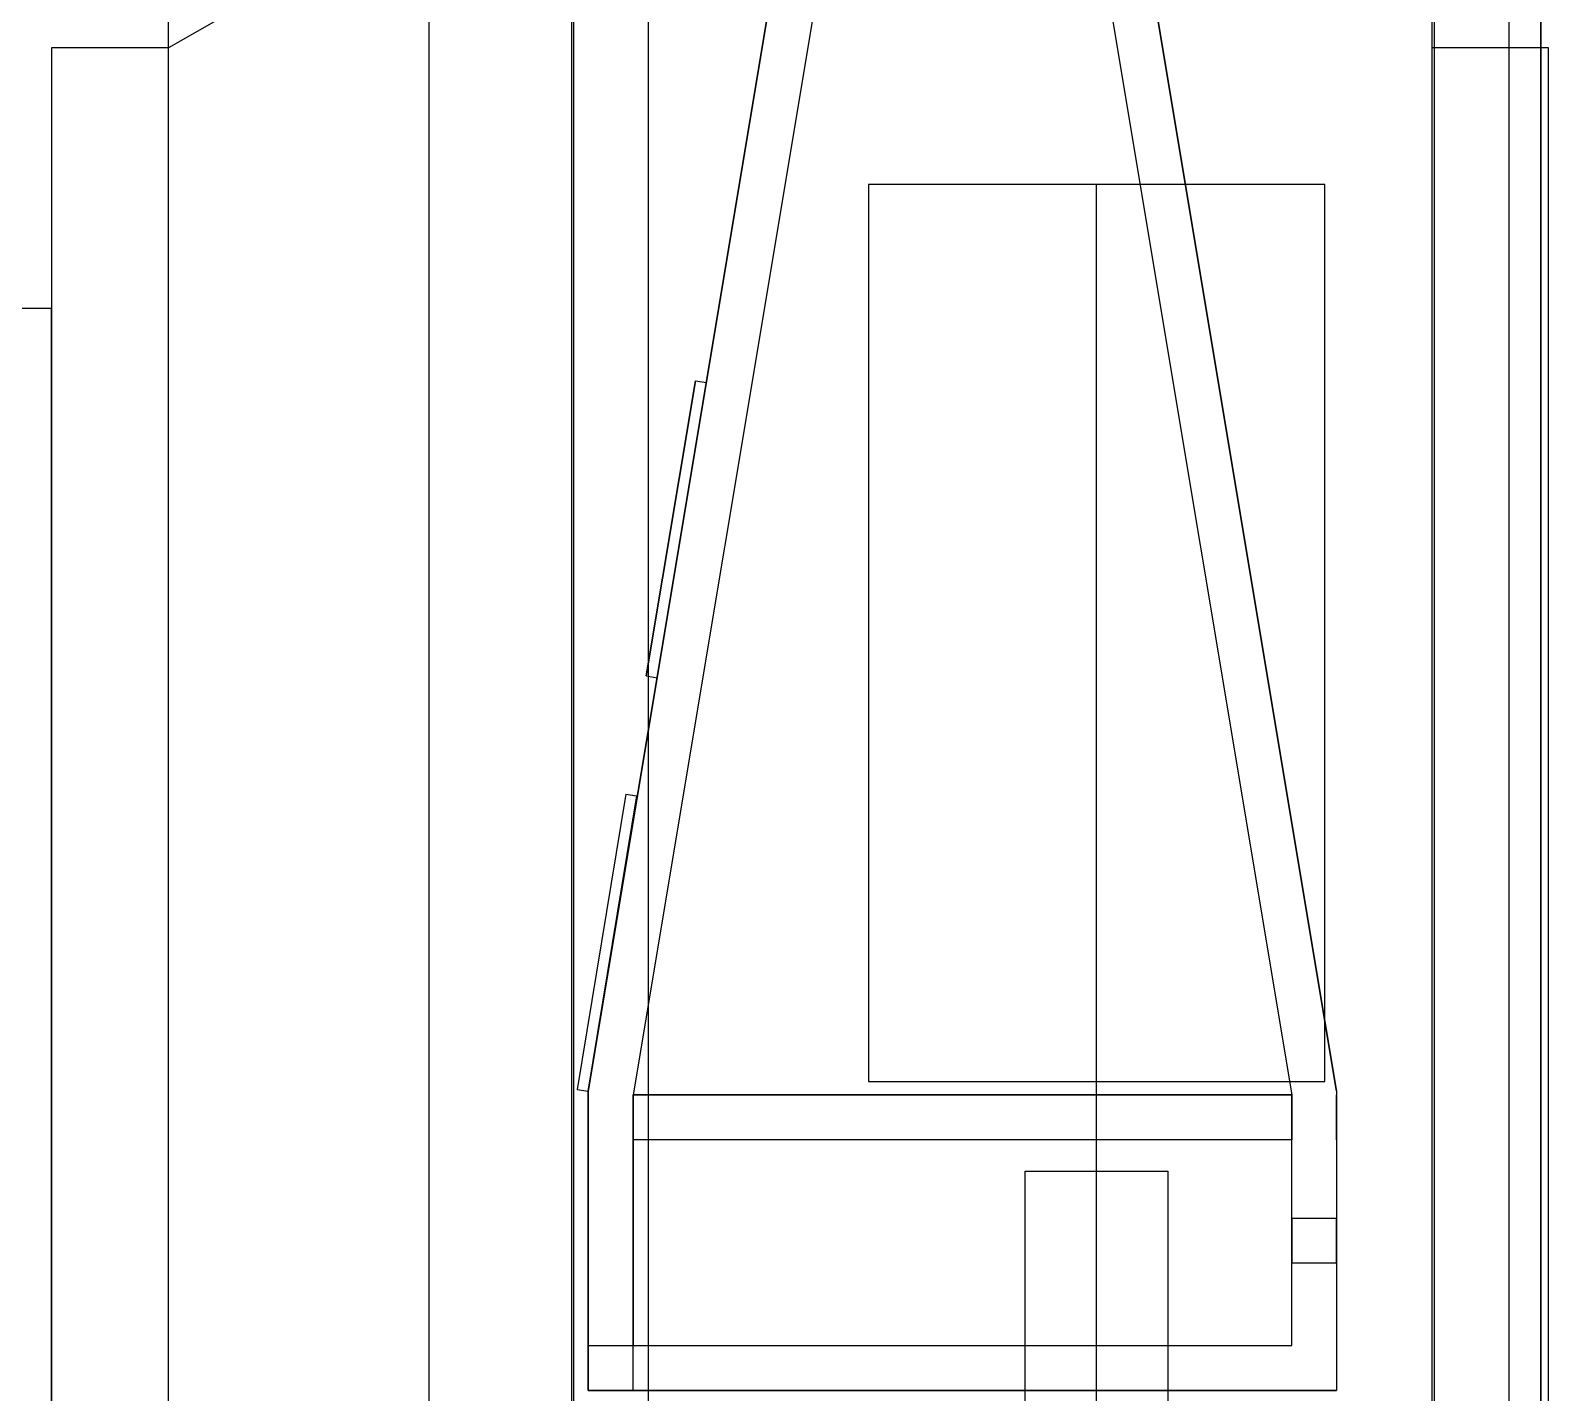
# Model space of a CAD drawing. Extents: x 11992 to 29481, y -6727 to 6811.
# Drawn here: x 25176 to 25581.7, y 2455.3 to 2819.5 of the extents above; entities that cross this region are included whole.
import ezdxf

# ---------------------------------------------------------------- set-up
doc = ezdxf.new("R2010")
doc.units = 0
doc.header["$MEASUREMENT"] = 0
doc.layers.get('0').update_dxf_attribs({"color": 8, "linetype": 'CONTINUOUS'})
doc.layers.add('FF-FINISH【完成面】', color=8, linetype='CONTINUOUS')

msp = doc.modelspace()

# ---------------------------------------------------------------- linework, layer by layer
for p, q in [((25321.21, 1865.57, -35.41), (25321.21, 2965.56, -35.41)), ((25321.21, 1865.57, -55.41), (25321.21, 2965.56, -55.41)), ((25571.2, 1865.57, -35.41), (25571.2, 2965.56, -35.41)), ((25571.2, 1865.57, -55.41), (25571.2, 2965.56, -55.41)), ((25341.21, 1885.57, -35.41), (25341.21, 2945.56, -35.41)), ((25341.21, 1885.57, -55.41), (25341.21, 2945.56, -55.41)), ((25551.21, 1885.57, -35.41), (25551.2, 2945.56, -35.41)), ((25551.21, 1885.57, -55.41), (25551.2, 2945.56, -55.41)), ((25212.92, 2078.61, -35.41), (25212.92, 2854.6, -35.41)), ((25212.92, 2078.61, 264.59), (25212.92, 2854.6, 264.59)), ((25282.58, 2854.6, 264.59), (25212.92, 2814.83, 264.59)), ((25282.58, 2078.61, -35.41), (25282.58, 2854.6, -35.41)), ((25282.58, 2078.61, 264.59), (25282.58, 2854.6, 264.59)), ((25320.7, 2078.61, -35.41), (25320.7, 2854.6, -35.41)), ((25320.7, 2078.61, 264.59), (25320.7, 2854.6, 264.59)), ((25550.49, 2854.6, -35.41), (25550.49, 2078.61, -35.41)), ((25550.49, 2854.6, 264.59), (25550.49, 2078.61, 264.59)), ((25375.02, 2835.44, -289.24), (25325.09, 2535.86, -289.24)), ((25325.09, 2535.86, -301.24), (25375.02, 2835.44, -301.24)), ((25375.02, 2835.44, -551.24), (25325.09, 2535.86, -551.24)), ((25325.09, 2535.86, -563.24), (25375.02, 2835.44, -563.24)), ((25375.02, 2835.44, -913.25), (25325.09, 2535.86, -913.24)), ((25325.09, 2535.86, -925.24), (25375.02, 2835.44, -925.25)), ((25375.02, 2835.44, -1175.25), (25325.09, 2535.86, -1175.25)), ((25325.09, 2535.86, -1187.25), (25375.02, 2835.44, -1187.25)), ((25375.02, 2835.44, -1537.25), (25325.09, 2535.86, -1537.25)), ((25325.09, 2535.86, -1549.25), (25375.02, 2835.44, -1549.25)), ((25375.02, 2835.44, -1799.25), (25325.09, 2535.86, -1799.25)), ((25325.09, 2535.86, -1811.25), (25375.02, 2835.44, -1811.25)), ((25375.02, 2835.44, -2161.25), (25325.09, 2535.85, -2161.25)), ((25325.09, 2535.85, -2173.25), (25375.02, 2835.44, -2173.25)), ((25375.02, 2835.44, -2423.25), (25325.09, 2535.85, -2423.25)), ((25325.09, 2535.85, -2435.25), (25375.02, 2835.44, -2435.25)), ((25387.02, 2834.45, -289.24), (25337.09, 2534.86, -289.24)), ((25387.02, 2834.45, -301.24), (25337.09, 2534.86, -301.24)), ((25387.02, 2834.45, -551.24), (25337.09, 2534.86, -551.24)), ((25387.02, 2834.45, -563.24), (25337.09, 2534.86, -563.24)), ((25387.02, 2834.45, -913.25), (25337.09, 2534.86, -913.24)), ((25387.02, 2834.45, -925.25), (25337.09, 2534.86, -925.24)), ((25387.02, 2834.45, -1175.25), (25337.09, 2534.86, -1175.25)), ((25387.02, 2834.45, -1187.25), (25337.09, 2534.86, -1187.25)), ((25387.02, 2834.45, -1537.25), (25337.09, 2534.86, -1537.25)), ((25387.02, 2834.45, -1549.25), (25337.09, 2534.86, -1549.25)), ((25387.02, 2834.45, -1799.25), (25337.09, 2534.86, -1799.25)), ((25387.02, 2834.45, -1811.25), (25337.09, 2534.86, -1811.25)), ((25387.02, 2834.45, -2161.25), (25337.09, 2534.86, -2161.25)), ((25387.02, 2834.45, -2173.25), (25337.09, 2534.86, -2173.25)), ((25387.02, 2834.45, -2423.25), (25337.09, 2534.86, -2423.25)), ((25387.02, 2834.45, -2435.25), (25337.09, 2534.86, -2435.25)), ((25463.15, 2834.45, -1175.25), (25513.09, 2534.86, -1175.25)), ((25463.15, 2834.45, -1187.25), (25513.09, 2534.86, -1187.25)), ((25463.15, 2834.45, -1537.25), (25513.09, 2534.86, -1537.25)), ((25463.15, 2834.45, -1549.25), (25513.09, 2534.86, -1549.25)), ((25463.15, 2834.45, -1799.25), (25513.09, 2534.86, -1799.25)), ((25463.15, 2834.45, -1811.25), (25513.09, 2534.86, -1811.25)), ((25463.15, 2834.45, -2161.25), (25513.09, 2534.86, -2161.25)), ((25463.15, 2834.45, -2173.25), (25513.09, 2534.86, -2173.25)), ((25463.15, 2834.45, -2423.25), (25513.09, 2534.86, -2423.25)), ((25463.15, 2834.45, -2435.25), (25513.09, 2534.86, -2435.25)), ((25463.16, 2834.45, -289.24), (25513.09, 2534.86, -289.24)), ((25463.16, 2834.45, -301.24), (25513.09, 2534.86, -301.24)), ((25463.16, 2834.45, -551.24), (25513.09, 2534.86, -551.24)), ((25463.16, 2834.45, -563.24), (25513.09, 2534.86, -563.24)), ((25463.16, 2834.45, -913.25), (25513.09, 2534.86, -913.25)), ((25463.16, 2834.45, -925.25), (25513.09, 2534.86, -925.25)), ((25475.15, 2835.44, -1175.25), (25525.09, 2535.86, -1175.25)), ((25525.09, 2535.86, -1187.25), (25475.15, 2835.44, -1187.25)), ((25475.15, 2835.44, -1537.25), (25525.09, 2535.86, -1537.25)), ((25525.09, 2535.86, -1549.25), (25475.15, 2835.44, -1549.25)), ((25475.15, 2835.44, -1799.25), (25525.09, 2535.86, -1799.25)), ((25525.09, 2535.86, -1811.25), (25475.15, 2835.44, -1811.25)), ((25475.15, 2835.44, -2161.25), (25525.09, 2535.86, -2161.25)), ((25525.09, 2535.86, -2173.25), (25475.15, 2835.44, -2173.25)), ((25475.15, 2835.44, -2423.25), (25525.09, 2535.85, -2423.25)), ((25525.09, 2535.85, -2435.25), (25475.15, 2835.44, -2435.25)), ((25475.16, 2835.44, -289.24), (25525.09, 2535.86, -289.24)), ((25525.09, 2535.86, -301.24), (25475.16, 2835.44, -301.24)), ((25475.16, 2835.44, -551.24), (25525.09, 2535.86, -551.24)), ((25525.09, 2535.86, -563.24), (25475.16, 2835.44, -563.24)), ((25475.16, 2835.44, -913.25), (25525.09, 2535.86, -913.25)), ((25525.09, 2535.86, -925.25), (25475.16, 2835.44, -925.25)), ((25212.92, 2814.83, -35.41), (25181.67, 2814.83, -35.41)), ((25181.67, 2814.83, -35.41), (25181.67, 2118.38, -35.41)), ((25212.92, 2814.83, 264.59), (25181.67, 2814.83, 264.59)), ((25181.67, 2814.83, 264.59), (25181.67, 2118.38, 264.59)), ((25181.67, 2814.83, -35.41), (25181.67, 2814.83, 264.59)), ((25212.92, 2814.83, -35.41), (25212.92, 2814.83, 264.59)), ((25581.74, 2814.83, -35.41), (25550.49, 2814.83, -35.41)), ((25581.74, 2814.83, 264.59), (25550.49, 2814.83, 264.59)), ((25550.49, 2814.83, -35.41), (25550.49, 2814.83, 264.59)), ((25581.74, 2118.38, -35.41), (25581.74, 2814.83, -35.41)), ((25581.74, 2118.38, 264.59), (25581.74, 2814.83, 264.59)), ((25581.74, 2814.83, -35.41), (25581.74, 2814.83, 264.59)), ((25521.91, 2778.26, -35.41), (25399.94, 2778.26, -35.41)), ((25399.94, 2778.26, -35.41), (25399.94, 2538.48, -35.41)), ((25521.91, 2778.26, 264.59), (25399.94, 2778.26, 264.59)), ((25399.94, 2778.26, 264.59), (25399.94, 2538.48, 264.59)), ((25399.94, 2778.26, -35.41), (25399.94, 2778.26, 264.59)), ((25460.93, 2154.84, -35.41), (25460.93, 2778.26, -35.41)), ((25460.93, 2154.84, 264.59), (25460.93, 2778.26, 264.59)), ((25460.93, 2778.26, -35.41), (25460.93, 2778.26, 264.59)), ((25521.91, 2538.48, -35.41), (25521.91, 2778.26, -35.41)), ((25521.91, 2538.48, 264.59), (25521.91, 2778.26, 264.59)), ((25521.91, 2778.26, -35.41), (25521.91, 2778.26, 264.59)), ((25521.91, 2778.26, -35.41), (25521.91, 2778.26, 264.59)), ((25035.88, 2745.18, -35.41), (25181.67, 2745.18, -35.41)), ((25035.88, 2745.18, 264.59), (25181.67, 2745.18, 264.59)), ((25181.67, 2188.02, -35.41), (25181.67, 2745.18, -35.41)), ((25181.67, 2188.02, 264.59), (25181.67, 2745.18, 264.59)), ((25181.67, 2745.18, -35.41), (25181.67, 2745.18, 264.59)), ((25340.55, 2646.89, -551.24), (25353.7, 2725.81, -551.24)), ((25353.7, 2725.81, -925.25), (25340.55, 2646.89, -925.25)), ((25340.55, 2646.89, -1175.25), (25353.7, 2725.81, -1175.25)), ((25353.7, 2725.8, -1549.25), (25340.55, 2646.89, -1549.25)), ((25340.55, 2646.89, -1799.25), (25353.7, 2725.8, -1799.25)), ((25353.7, 2725.8, -2173.25), (25340.55, 2646.89, -2173.25)), ((25343.51, 2646.4, -551.24), (25356.66, 2725.31, -551.24)), ((25343.51, 2646.4, -925.25), (25356.66, 2725.31, -925.25)), ((25343.51, 2646.4, -1175.25), (25356.66, 2725.31, -1175.25)), ((25343.51, 2646.4, -1549.25), (25356.66, 2725.31, -1549.25)), ((25343.51, 2646.4, -1799.25), (25356.66, 2725.31, -1799.25)), ((25343.51, 2646.4, -2173.25), (25356.66, 2725.31, -2173.25)), ((25353.7, 2725.81, -925.25), (25353.7, 2725.81, -551.24)), ((25353.7, 2725.81, -551.24), (25356.66, 2725.31, -551.24)), ((25353.7, 2725.81, -925.25), (25356.66, 2725.31, -925.25)), ((25353.7, 2725.8, -1549.25), (25353.7, 2725.81, -1175.25)), ((25353.7, 2725.81, -1175.25), (25356.66, 2725.31, -1175.25)), ((25353.7, 2725.8, -1549.25), (25356.66, 2725.31, -1549.25)), ((25353.7, 2725.8, -2173.25), (25353.7, 2725.8, -1799.25)), ((25353.7, 2725.8, -1799.25), (25356.66, 2725.31, -1799.25)), ((25353.7, 2725.8, -2173.25), (25356.66, 2725.31, -2173.25)), ((25356.66, 2725.31, -551.24), (25356.66, 2725.31, -925.25)), ((25356.66, 2725.31, -1175.25), (25356.66, 2725.31, -1549.25)), ((25356.66, 2725.31, -1799.25), (25356.66, 2725.31, -2173.25)), ((25340.55, 2646.89, -925.25), (25340.55, 2646.89, -551.24)), ((25340.55, 2646.89, -551.24), (25343.51, 2646.4, -551.24)), ((25340.55, 2646.89, -925.25), (25343.51, 2646.4, -925.25)), ((25340.55, 2646.89, -1549.25), (25340.55, 2646.89, -1175.25)), ((25340.55, 2646.89, -1175.25), (25343.51, 2646.4, -1175.25)), ((25340.55, 2646.89, -1549.25), (25343.51, 2646.4, -1549.25)), ((25340.55, 2646.89, -2173.25), (25340.55, 2646.89, -1799.25)), ((25340.55, 2646.89, -1799.25), (25343.51, 2646.4, -1799.25)), ((25340.55, 2646.89, -2173.25), (25343.51, 2646.4, -2173.25)), ((25343.51, 2646.4, -925.25), (25343.51, 2646.4, -551.24)), ((25343.51, 2646.4, -1549.25), (25343.51, 2646.4, -1175.25)), ((25343.51, 2646.4, -2173.25), (25343.51, 2646.4, -1799.25)), ((25335.12, 2615.28, -2435.25), (25322.12, 2536.34, -2435.25)), ((25335.12, 2615.28, -2161.25), (25322.12, 2536.34, -2161.25)), ((25335.12, 2615.28, -563.24), (25322.13, 2536.34, -563.24)), ((25335.12, 2615.28, -289.24), (25322.13, 2536.34, -289.24)), ((25335.12, 2615.28, -1187.25), (25322.13, 2536.34, -1187.25)), ((25335.12, 2615.28, -913.24), (25322.13, 2536.34, -913.24)), ((25335.12, 2615.28, -1811.25), (25322.13, 2536.34, -1811.25)), ((25335.12, 2615.28, -1537.25), (25322.13, 2536.34, -1537.25)), ((25325.09, 2535.86, -289.24), (25338.08, 2614.8, -289.24)), ((25338.08, 2614.79, -563.24), (25325.09, 2535.86, -563.24)), ((25338.08, 2614.79, -1187.25), (25325.09, 2535.86, -1187.25)), ((25325.09, 2535.86, -913.24), (25338.08, 2614.79, -913.24)), ((25338.08, 2614.79, -1811.25), (25325.09, 2535.86, -1811.25)), ((25325.09, 2535.86, -1537.25), (25338.08, 2614.79, -1537.25)), ((25338.08, 2614.79, -2435.25), (25325.09, 2535.85, -2435.25)), ((25325.09, 2535.85, -2161.25), (25338.08, 2614.79, -2161.25)), ((25335.12, 2615.28, -289.24), (25335.12, 2615.28, -563.24)), ((25335.12, 2615.28, -563.24), (25338.08, 2614.79, -563.24)), ((25335.12, 2615.28, -289.24), (25338.08, 2614.8, -289.24)), ((25335.12, 2615.28, -913.24), (25335.12, 2615.28, -1187.25)), ((25335.12, 2615.28, -1187.25), (25338.08, 2614.79, -1187.25)), ((25335.12, 2615.28, -913.24), (25338.08, 2614.79, -913.24)), ((25335.12, 2615.28, -1537.25), (25335.12, 2615.28, -1811.25)), ((25335.12, 2615.28, -1811.25), (25338.08, 2614.79, -1811.25)), ((25335.12, 2615.28, -1537.25), (25338.08, 2614.79, -1537.25)), ((25335.12, 2615.28, -2161.25), (25335.12, 2615.28, -2435.25)), ((25335.12, 2615.28, -2435.25), (25338.08, 2614.79, -2435.25)), ((25335.12, 2615.28, -2161.25), (25338.08, 2614.79, -2161.25)), ((25338.08, 2614.79, -563.24), (25338.08, 2614.8, -289.24)), ((25338.08, 2614.79, -1187.25), (25338.08, 2614.79, -913.24)), ((25338.08, 2614.79, -1811.25), (25338.08, 2614.79, -1537.25)), ((25338.08, 2614.79, -2435.25), (25338.08, 2614.79, -2161.25)), ((25322.12, 2536.34, -2435.25), (25322.12, 2536.34, -2161.25)), ((25322.12, 2536.34, -2435.25), (25325.09, 2535.85, -2435.25)), ((25322.12, 2536.34, -2161.25), (25325.09, 2535.85, -2161.25)), ((25322.13, 2536.34, -563.24), (25322.13, 2536.34, -289.24)), ((25322.13, 2536.34, -563.24), (25325.09, 2535.86, -563.24)), ((25322.13, 2536.34, -289.24), (25325.09, 2535.86, -289.24)), ((25322.13, 2536.34, -1187.25), (25322.13, 2536.34, -913.24)), ((25322.13, 2536.34, -1187.25), (25325.09, 2535.86, -1187.25)), ((25322.13, 2536.34, -913.24), (25325.09, 2535.86, -913.24)), ((25322.13, 2536.34, -1811.25), (25322.13, 2536.34, -1537.25)), ((25322.13, 2536.34, -1811.25), (25325.09, 2535.86, -1811.25)), ((25322.13, 2536.34, -1537.25), (25325.09, 2535.86, -1537.25)), ((25399.94, 2538.48, -35.41), (25521.91, 2538.48, -35.41)), ((25399.94, 2538.48, 264.59), (25521.91, 2538.48, 264.59)), ((25399.94, 2538.48, -35.41), (25399.94, 2538.48, 264.59)), ((25521.91, 2538.48, -35.41), (25521.91, 2538.48, 264.59)), ((25325.09, 2455.86, -289.24), (25325.09, 2535.86, -289.24)), ((25325.09, 2535.86, -301.24), (25325.09, 2455.86, -301.24)), ((25325.09, 2535.86, -289.24), (25325.09, 2535.86, -301.24)), ((25325.09, 2455.86, -551.24), (25325.09, 2535.86, -551.24)), ((25325.09, 2535.86, -563.24), (25325.09, 2455.86, -563.24)), ((25325.09, 2535.86, -551.24), (25325.09, 2535.86, -563.24)), ((25325.09, 2535.86, -563.24), (25325.09, 2535.86, -289.24)), ((25325.09, 2455.86, -913.24), (25325.09, 2535.86, -913.24)), ((25325.09, 2535.86, -925.24), (25325.09, 2455.86, -925.24)), ((25325.09, 2535.86, -913.24), (25325.09, 2535.86, -925.24)), ((25325.09, 2455.86, -1175.24), (25325.09, 2535.86, -1175.25)), ((25325.09, 2535.86, -1187.25), (25325.09, 2455.86, -1187.25)), ((25325.09, 2535.86, -1175.25), (25325.09, 2535.86, -1187.25)), ((25325.09, 2535.86, -1187.25), (25325.09, 2535.86, -913.24)), ((25325.09, 2455.86, -1537.25), (25325.09, 2535.86, -1537.25)), ((25325.09, 2535.86, -1549.25), (25325.09, 2455.86, -1549.25)), ((25325.09, 2535.86, -1537.25), (25325.09, 2535.86, -1549.25)), ((25325.09, 2455.86, -1799.25), (25325.09, 2535.86, -1799.25)), ((25325.09, 2535.86, -1811.25), (25325.09, 2455.86, -1811.25)), ((25325.09, 2535.86, -1799.25), (25325.09, 2535.86, -1811.25)), ((25325.09, 2535.86, -1811.25), (25325.09, 2535.86, -1537.25)), ((25325.09, 2455.86, -2161.25), (25325.09, 2535.85, -2161.25)), ((25325.09, 2535.85, -2173.25), (25325.09, 2455.86, -2173.25)), ((25325.09, 2535.85, -2161.25), (25325.09, 2535.85, -2173.25)), ((25325.09, 2455.85, -2423.25), (25325.09, 2535.85, -2423.25)), ((25325.09, 2535.85, -2435.25), (25325.09, 2455.85, -2435.25)), ((25325.09, 2535.85, -2423.25), (25325.09, 2535.85, -2435.25)), ((25325.09, 2535.85, -2435.25), (25325.09, 2535.85, -2161.25)), ((25337.09, 2534.86, -289.24), (25337.09, 2467.86, -289.24)), ((25337.09, 2467.86, -301.24), (25337.09, 2534.86, -301.24)), ((25337.09, 2534.86, -289.24), (25337.09, 2534.86, -301.24)), ((25513.09, 2534.86, -551.24), (25337.09, 2534.86, -551.24)), ((25337.09, 2522.86, -551.24), (25337.09, 2534.86, -551.24)), ((25337.09, 2534.86, -563.24), (25513.09, 2534.86, -563.24)), ((25337.09, 2534.86, -563.24), (25337.09, 2522.86, -563.24)), ((25337.09, 2534.86, -551.24), (25337.09, 2534.86, -563.24)), ((25337.09, 2534.86, -551.24), (25337.09, 2467.86, -551.24)), ((25337.09, 2467.86, -563.24), (25337.09, 2534.86, -563.24)), ((25337.09, 2534.86, -551.24), (25337.09, 2534.86, -563.24)), ((25337.09, 2534.86, -913.24), (25337.09, 2467.86, -913.24)), ((25337.09, 2467.86, -925.24), (25337.09, 2534.86, -925.24)), ((25337.09, 2534.86, -913.24), (25337.09, 2534.86, -925.24)), ((25513.09, 2534.86, -1175.25), (25337.09, 2534.86, -1175.25)), ((25337.09, 2522.86, -1175.25), (25337.09, 2534.86, -1175.25)), ((25337.09, 2534.86, -1187.25), (25513.09, 2534.86, -1187.25)), ((25337.09, 2534.86, -1187.25), (25337.09, 2522.86, -1187.25)), ((25337.09, 2534.86, -1175.25), (25337.09, 2534.86, -1187.25)), ((25337.09, 2534.86, -1175.25), (25337.09, 2467.86, -1175.25)), ((25337.09, 2467.86, -1187.25), (25337.09, 2534.86, -1187.25)), ((25337.09, 2534.86, -1175.25), (25337.09, 2534.86, -1187.25)), ((25337.09, 2534.86, -1537.25), (25337.09, 2467.86, -1537.25)), ((25337.09, 2467.86, -1549.25), (25337.09, 2534.86, -1549.25)), ((25337.09, 2534.86, -1537.25), (25337.09, 2534.86, -1549.25)), ((25513.09, 2534.86, -1799.25), (25337.09, 2534.86, -1799.25)), ((25337.09, 2522.86, -1799.25), (25337.09, 2534.86, -1799.25)), ((25337.09, 2534.86, -1811.25), (25513.09, 2534.86, -1811.25)), ((25337.09, 2534.86, -1811.25), (25337.09, 2522.86, -1811.25)), ((25337.09, 2534.86, -1799.25), (25337.09, 2534.86, -1811.25)), ((25337.09, 2534.86, -1799.25), (25337.09, 2467.86, -1799.25)), ((25337.09, 2467.86, -1811.25), (25337.09, 2534.86, -1811.25)), ((25337.09, 2534.86, -1799.25), (25337.09, 2534.86, -1811.25)), ((25337.09, 2534.86, -2161.25), (25337.09, 2467.86, -2161.25)), ((25337.09, 2467.86, -2173.25), (25337.09, 2534.86, -2173.25)), ((25337.09, 2534.86, -2161.25), (25337.09, 2534.86, -2173.25)), ((25513.09, 2534.86, -2423.25), (25337.09, 2534.86, -2423.25)), ((25337.09, 2522.86, -2423.25), (25337.09, 2534.86, -2423.25)), ((25337.09, 2534.86, -2435.25), (25513.09, 2534.86, -2435.25)), ((25337.09, 2534.86, -2435.25), (25337.09, 2522.86, -2435.25)), ((25337.09, 2534.86, -2423.25), (25337.09, 2534.86, -2435.25)), ((25337.09, 2534.86, -2423.25), (25337.09, 2467.85, -2423.25)), ((25337.09, 2467.85, -2435.25), (25337.09, 2534.86, -2435.25)), ((25337.09, 2534.86, -2423.25), (25337.09, 2534.86, -2435.25)), ((25513.09, 2467.86, -289.24), (25513.09, 2534.86, -289.24)), ((25513.09, 2467.86, -301.24), (25513.09, 2534.86, -301.24)), ((25513.09, 2534.86, -289.24), (25513.09, 2534.86, -301.24)), ((25513.09, 2534.86, -551.24), (25513.09, 2522.86, -551.24)), ((25513.09, 2534.86, -563.24), (25513.09, 2522.86, -563.24)), ((25513.09, 2534.86, -551.24), (25513.09, 2534.86, -563.24)), ((25513.09, 2467.86, -551.24), (25513.09, 2534.86, -551.24)), ((25513.09, 2467.86, -563.24), (25513.09, 2534.86, -563.24)), ((25513.09, 2534.86, -551.24), (25513.09, 2534.86, -563.24)), ((25513.09, 2467.86, -913.24), (25513.09, 2534.86, -913.25)), ((25513.09, 2467.86, -925.25), (25513.09, 2534.86, -925.25)), ((25513.09, 2534.86, -913.25), (25513.09, 2534.86, -925.25)), ((25513.09, 2534.86, -1175.25), (25513.09, 2522.86, -1175.25)), ((25513.09, 2534.86, -1187.25), (25513.09, 2522.86, -1187.25)), ((25513.09, 2534.86, -1175.25), (25513.09, 2534.86, -1187.25)), ((25513.09, 2467.86, -1175.25), (25513.09, 2534.86, -1175.25)), ((25513.09, 2467.86, -1187.25), (25513.09, 2534.86, -1187.25)), ((25513.09, 2534.86, -1175.25), (25513.09, 2534.86, -1187.25)), ((25513.09, 2467.86, -1537.25), (25513.09, 2534.86, -1537.25)), ((25513.09, 2467.86, -1549.25), (25513.09, 2534.86, -1549.25)), ((25513.09, 2534.86, -1537.25), (25513.09, 2534.86, -1549.25)), ((25513.09, 2534.86, -1799.25), (25513.09, 2522.86, -1799.25)), ((25513.09, 2534.86, -1811.25), (25513.09, 2522.86, -1811.25)), ((25513.09, 2534.86, -1799.25), (25513.09, 2534.86, -1811.25)), ((25513.09, 2467.86, -1799.25), (25513.09, 2534.86, -1799.25)), ((25513.09, 2467.86, -1811.25), (25513.09, 2534.86, -1811.25)), ((25513.09, 2534.86, -1799.25), (25513.09, 2534.86, -1811.25)), ((25513.09, 2467.86, -2161.25), (25513.09, 2534.86, -2161.25)), ((25513.09, 2467.86, -2173.25), (25513.09, 2534.86, -2173.25)), ((25513.09, 2534.86, -2161.25), (25513.09, 2534.86, -2173.25)), ((25513.09, 2534.86, -2423.25), (25513.09, 2522.86, -2423.25)), ((25513.09, 2534.86, -2435.25), (25513.09, 2522.86, -2435.25)), ((25513.09, 2534.86, -2423.25), (25513.09, 2534.86, -2435.25)), ((25513.09, 2467.86, -2423.25), (25513.09, 2534.86, -2423.25)), ((25513.09, 2467.85, -2435.25), (25513.09, 2534.86, -2435.25)), ((25513.09, 2534.86, -2423.25), (25513.09, 2534.86, -2435.25)), ((25525.09, 2535.86, -289.24), (25525.09, 2455.86, -289.24)), ((25525.09, 2535.86, -301.24), (25525.09, 2455.86, -301.24)), ((25525.09, 2535.86, -289.24), (25525.09, 2535.86, -301.24)), ((25525.09, 2535.86, -551.24), (25525.09, 2455.86, -551.24)), ((25525.09, 2535.86, -563.24), (25525.09, 2455.86, -563.24)), ((25525.09, 2535.86, -551.24), (25525.09, 2535.86, -563.24)), ((25525.09, 2535.86, -913.25), (25525.09, 2455.86, -913.24)), ((25525.09, 2535.86, -925.25), (25525.09, 2455.86, -925.25)), ((25525.09, 2535.86, -913.25), (25525.09, 2535.86, -925.25)), ((25525.09, 2535.86, -1175.25), (25525.09, 2455.86, -1175.25)), ((25525.09, 2535.86, -1187.25), (25525.09, 2455.86, -1187.25)), ((25525.09, 2535.86, -1175.25), (25525.09, 2535.86, -1187.25)), ((25525.09, 2535.86, -1537.25), (25525.09, 2455.86, -1537.25)), ((25525.09, 2535.86, -1549.25), (25525.09, 2455.86, -1549.25)), ((25525.09, 2535.86, -1537.25), (25525.09, 2535.86, -1549.25)), ((25525.09, 2535.86, -1799.25), (25525.09, 2455.86, -1799.25)), ((25525.09, 2535.86, -1811.25), (25525.09, 2455.86, -1811.25)), ((25525.09, 2535.86, -1799.25), (25525.09, 2535.86, -1811.25)), ((25525.09, 2535.86, -2161.25), (25525.09, 2455.86, -2161.25)), ((25525.09, 2535.86, -2173.25), (25525.09, 2455.86, -2173.25)), ((25525.09, 2535.86, -2161.25), (25525.09, 2535.86, -2173.25)), ((25525.09, 2535.85, -2423.25), (25525.09, 2455.86, -2423.25)), ((25525.09, 2535.85, -2435.25), (25525.09, 2455.86, -2435.25)), ((25525.09, 2535.85, -2423.25), (25525.09, 2535.85, -2435.25)), ((25525.09, 2534.86, -301.24), (25525.09, 2522.86, -301.24)), ((25525.09, 2534.86, -301.24), (25525.09, 2534.86, -551.24)), ((25525.09, 2522.86, -551.24), (25525.09, 2534.86, -551.24)), ((25525.09, 2534.86, -925.25), (25525.09, 2522.86, -925.25)), ((25525.09, 2534.86, -925.25), (25525.09, 2534.86, -1175.25)), ((25525.09, 2522.86, -1175.25), (25525.09, 2534.86, -1175.25)), ((25525.09, 2534.86, -1549.25), (25525.09, 2522.86, -1549.25)), ((25525.09, 2534.86, -1549.25), (25525.09, 2534.86, -1799.25)), ((25525.09, 2522.86, -1799.25), (25525.09, 2534.86, -1799.25)), ((25525.09, 2534.86, -2173.25), (25525.09, 2522.86, -2173.25)), ((25525.09, 2534.86, -2173.25), (25525.09, 2534.86, -2423.25)), ((25525.09, 2522.86, -2423.25), (25525.09, 2534.86, -2423.25)), ((25513.09, 2522.86, -551.24), (25337.09, 2522.86, -551.24)), ((25513.09, 2522.86, -563.24), (25337.09, 2522.86, -563.24)), ((25337.09, 2522.86, -551.24), (25337.09, 2522.86, -563.24)), ((25513.09, 2522.86, -1175.25), (25337.09, 2522.86, -1175.25)), ((25513.09, 2522.86, -1187.25), (25337.09, 2522.86, -1187.25)), ((25337.09, 2522.86, -1175.25), (25337.09, 2522.86, -1187.25)), ((25513.09, 2522.86, -1799.25), (25337.09, 2522.86, -1799.25)), ((25513.09, 2522.86, -1811.25), (25337.09, 2522.86, -1811.25)), ((25337.09, 2522.86, -1799.25), (25337.09, 2522.86, -1811.25)), ((25513.09, 2522.86, -2423.25), (25337.09, 2522.86, -2423.25)), ((25513.09, 2522.86, -2435.25), (25337.09, 2522.86, -2435.25)), ((25337.09, 2522.86, -2423.25), (25337.09, 2522.86, -2435.25)), ((25513.09, 2522.86, -551.24), (25513.09, 2522.86, -563.24)), ((25513.09, 2522.86, -1175.25), (25513.09, 2522.86, -1187.25)), ((25513.09, 2522.86, -1799.25), (25513.09, 2522.86, -1811.25)), ((25513.09, 2522.86, -2423.25), (25513.09, 2522.86, -2435.25)), ((25525.09, 2522.86, -301.24), (25525.09, 2522.86, -551.24)), ((25525.09, 2522.86, -925.25), (25525.09, 2522.86, -1175.25)), ((25525.09, 2522.86, -1549.25), (25525.09, 2522.86, -1799.25)), ((25525.09, 2522.86, -2173.25), (25525.09, 2522.86, -2423.25)), ((25441.87, 2418.6, -35.41), (25441.87, 2514.51, -35.41)), ((25441.87, 2514.51, -35.41), (25479.98, 2514.51, -35.41)), ((25441.87, 2418.6, 264.59), (25441.87, 2514.51, 264.59)), ((25441.87, 2514.51, 264.59), (25479.98, 2514.51, 264.59)), ((25441.87, 2514.51, -35.41), (25441.87, 2514.51, 264.59)), ((25479.98, 2514.51, -35.41), (25479.98, 2418.6, -35.41)), ((25479.98, 2514.51, 264.59), (25479.98, 2418.6, 264.59)), ((25479.98, 2514.51, -35.41), (25479.98, 2514.51, 264.59)), ((25513.09, 2501.86, -913.25), (25513.09, 2501.86, -563.24)), ((25513.09, 2501.86, -913.25), (25513.09, 2489.86, -913.25)), ((25513.09, 2501.86, -563.24), (25513.09, 2489.86, -563.24)), ((25525.09, 2501.86, -913.25), (25513.09, 2501.86, -913.25)), ((25525.09, 2501.86, -563.24), (25513.09, 2501.86, -563.24)), ((25513.09, 2501.86, -1537.25), (25513.09, 2501.86, -1187.25)), ((25513.09, 2501.86, -1537.25), (25513.09, 2489.86, -1537.25)), ((25513.09, 2501.86, -1187.25), (25513.09, 2489.86, -1187.25)), ((25525.09, 2501.86, -1537.25), (25513.09, 2501.86, -1537.25)), ((25525.09, 2501.86, -1187.25), (25513.09, 2501.86, -1187.25)), ((25513.09, 2501.86, -2161.25), (25513.09, 2501.86, -1811.25)), ((25513.09, 2501.86, -2161.25), (25513.09, 2489.86, -2161.25)), ((25513.09, 2501.86, -1811.25), (25513.09, 2489.86, -1811.25)), ((25525.09, 2501.86, -2161.25), (25513.09, 2501.86, -2161.25)), ((25525.09, 2501.86, -1811.25), (25513.09, 2501.86, -1811.25)), ((25525.09, 2501.86, -913.25), (25525.09, 2501.86, -563.24)), ((25525.09, 2501.86, -913.25), (25525.09, 2489.86, -913.25)), ((25525.09, 2489.86, -563.24), (25525.09, 2501.86, -563.24)), ((25525.09, 2501.86, -1537.25), (25525.09, 2501.86, -1187.25)), ((25525.09, 2501.86, -1537.25), (25525.09, 2489.86, -1537.25)), ((25525.09, 2489.86, -1187.25), (25525.09, 2501.86, -1187.25)), ((25525.09, 2501.86, -2161.25), (25525.09, 2501.86, -1811.25)), ((25525.09, 2501.86, -2161.25), (25525.09, 2489.86, -2161.25)), ((25525.09, 2489.86, -1811.25), (25525.09, 2501.86, -1811.25)), ((25513.09, 2489.86, -913.25), (25513.09, 2489.86, -563.24)), ((25525.09, 2489.86, -913.25), (25513.09, 2489.86, -913.25)), ((25525.09, 2489.86, -563.24), (25513.09, 2489.86, -563.24)), ((25513.09, 2489.86, -1537.25), (25513.09, 2489.86, -1187.25)), ((25525.09, 2489.86, -1537.25), (25513.09, 2489.86, -1537.25)), ((25525.09, 2489.86, -1187.25), (25513.09, 2489.86, -1187.25)), ((25513.09, 2489.86, -2161.25), (25513.09, 2489.86, -1811.25)), ((25525.09, 2489.86, -2161.25), (25513.09, 2489.86, -2161.25)), ((25525.09, 2489.86, -1811.25), (25513.09, 2489.86, -1811.25)), ((25525.09, 2489.86, -913.25), (25525.09, 2489.86, -563.24)), ((25525.09, 2489.86, -1537.25), (25525.09, 2489.86, -1187.25)), ((25525.09, 2489.86, -2161.25), (25525.09, 2489.86, -1811.25)), ((25325.09, 2467.86, -563.24), (25325.09, 2455.86, -563.24)), ((25325.09, 2467.86, -913.24), (25325.09, 2455.86, -913.24)), ((25325.09, 2467.86, -563.24), (25325.09, 2467.86, -913.24)), ((25325.09, 2467.86, -563.24), (25337.09, 2467.86, -563.24)), ((25325.09, 2467.86, -913.24), (25337.09, 2467.86, -913.24)), ((25325.09, 2467.86, -1187.25), (25325.09, 2455.86, -1187.25)), ((25325.09, 2467.86, -1537.25), (25325.09, 2455.86, -1537.25)), ((25325.09, 2467.86, -1187.25), (25325.09, 2467.86, -1537.25)), ((25325.09, 2467.86, -1187.25), (25337.09, 2467.86, -1187.25)), ((25325.09, 2467.86, -1537.25), (25337.09, 2467.86, -1537.25)), ((25325.09, 2467.86, -1811.25), (25325.09, 2455.86, -1811.25)), ((25325.09, 2467.86, -1811.25), (25325.09, 2467.85, -2161.25)), ((25325.09, 2467.86, -1811.25), (25337.09, 2467.86, -1811.25)), ((25325.09, 2467.85, -2161.25), (25325.09, 2455.85, -2161.25)), ((25325.09, 2467.85, -2161.25), (25337.09, 2467.85, -2161.25)), ((25337.09, 2467.86, -289.24), (25513.09, 2467.86, -289.24)), ((25337.09, 2467.86, -301.24), (25513.09, 2467.86, -301.24)), ((25337.09, 2467.86, -289.24), (25337.09, 2467.86, -301.24)), ((25337.09, 2467.86, -551.24), (25513.09, 2467.86, -551.24)), ((25337.09, 2467.86, -563.24), (25513.09, 2467.86, -563.24)), ((25337.09, 2467.86, -551.24), (25337.09, 2467.86, -563.24)), ((25337.09, 2455.86, -563.24), (25337.09, 2467.86, -563.24)), ((25337.09, 2455.86, -913.24), (25337.09, 2467.86, -913.24)), ((25337.09, 2467.86, -563.24), (25337.09, 2467.86, -913.24)), ((25337.09, 2467.86, -913.24), (25513.09, 2467.86, -913.24)), ((25337.09, 2467.86, -925.24), (25513.09, 2467.86, -925.25)), ((25337.09, 2467.86, -913.24), (25337.09, 2467.86, -925.24)), ((25337.09, 2467.86, -1175.25), (25513.09, 2467.86, -1175.25)), ((25337.09, 2467.86, -1187.25), (25513.09, 2467.86, -1187.25)), ((25337.09, 2467.86, -1175.25), (25337.09, 2467.86, -1187.25)), ((25337.09, 2455.86, -1187.25), (25337.09, 2467.86, -1187.25)), ((25337.09, 2455.86, -1537.25), (25337.09, 2467.86, -1537.25)), ((25337.09, 2467.86, -1187.25), (25337.09, 2467.86, -1537.25)), ((25337.09, 2467.86, -1537.25), (25513.09, 2467.86, -1537.25)), ((25337.09, 2467.86, -1549.25), (25513.09, 2467.86, -1549.25)), ((25337.09, 2467.86, -1537.25), (25337.09, 2467.86, -1549.25)), ((25337.09, 2467.86, -1799.25), (25513.09, 2467.86, -1799.25)), ((25337.09, 2467.86, -1811.25), (25513.09, 2467.86, -1811.25)), ((25337.09, 2467.86, -1799.25), (25337.09, 2467.86, -1811.25)), ((25337.09, 2455.86, -1811.25), (25337.09, 2467.86, -1811.25)), ((25337.09, 2467.86, -1811.25), (25337.09, 2467.85, -2161.25)), ((25337.09, 2467.86, -2161.25), (25513.09, 2467.86, -2161.25)), ((25337.09, 2467.86, -2173.25), (25513.09, 2467.86, -2173.25)), ((25337.09, 2467.86, -2161.25), (25337.09, 2467.86, -2173.25)), ((25337.09, 2467.85, -2423.25), (25513.09, 2467.86, -2423.25)), ((25337.09, 2455.85, -2161.25), (25337.09, 2467.85, -2161.25)), ((25337.09, 2467.85, -2435.25), (25513.09, 2467.85, -2435.25)), ((25337.09, 2467.85, -2423.25), (25337.09, 2467.85, -2435.25)), ((25513.09, 2467.86, -289.24), (25513.09, 2467.86, -301.24)), ((25513.09, 2467.86, -551.24), (25513.09, 2467.86, -563.24)), ((25513.09, 2467.86, -913.24), (25513.09, 2467.86, -925.25)), ((25513.09, 2467.86, -1175.25), (25513.09, 2467.86, -1187.25)), ((25513.09, 2467.86, -1537.25), (25513.09, 2467.86, -1549.25)), ((25513.09, 2467.86, -1799.25), (25513.09, 2467.86, -1811.25)), ((25513.09, 2467.86, -2161.25), (25513.09, 2467.86, -2173.25)), ((25513.09, 2467.86, -2423.25), (25513.09, 2467.85, -2435.25)), ((25325.09, 2455.86, -289.24), (25525.09, 2455.86, -289.24)), ((25325.09, 2455.86, -563.24), (25325.09, 2455.86, -913.24)), ((25525.09, 2455.86, -301.24), (25325.09, 2455.86, -301.24)), ((25325.09, 2455.86, -289.24), (25325.09, 2455.86, -301.24)), ((25325.09, 2455.86, -551.24), (25525.09, 2455.86, -551.24)), ((25525.09, 2455.86, -563.24), (25325.09, 2455.86, -563.24)), ((25325.09, 2455.86, -551.24), (25325.09, 2455.86, -563.24)), ((25325.09, 2455.86, -563.24), (25337.09, 2455.86, -563.24)), ((25325.09, 2455.86, -913.24), (25337.09, 2455.86, -913.24)), ((25325.09, 2455.86, -913.24), (25525.09, 2455.86, -913.24)), ((25325.09, 2455.86, -1187.25), (25325.09, 2455.86, -1537.25)), ((25525.09, 2455.86, -925.25), (25325.09, 2455.86, -925.24)), ((25325.09, 2455.86, -913.24), (25325.09, 2455.86, -925.24)), ((25325.09, 2455.86, -1175.24), (25525.09, 2455.86, -1175.25)), ((25525.09, 2455.86, -1187.25), (25325.09, 2455.86, -1187.25)), ((25325.09, 2455.86, -1175.24), (25325.09, 2455.86, -1187.25)), ((25325.09, 2455.86, -1187.25), (25337.09, 2455.86, -1187.25)), ((25325.09, 2455.86, -1537.25), (25337.09, 2455.86, -1537.25)), ((25325.09, 2455.86, -1537.25), (25525.09, 2455.86, -1537.25)), ((25325.09, 2455.86, -1811.25), (25325.09, 2455.85, -2161.25)), ((25525.09, 2455.86, -1549.25), (25325.09, 2455.86, -1549.25)), ((25325.09, 2455.86, -1537.25), (25325.09, 2455.86, -1549.25)), ((25325.09, 2455.86, -1799.25), (25525.09, 2455.86, -1799.25)), ((25525.09, 2455.86, -1811.25), (25325.09, 2455.86, -1811.25)), ((25325.09, 2455.86, -1799.25), (25325.09, 2455.86, -1811.25)), ((25325.09, 2455.86, -1811.25), (25337.09, 2455.86, -1811.25)), ((25325.09, 2455.86, -2161.25), (25525.09, 2455.86, -2161.25)), ((25525.09, 2455.86, -2173.25), (25325.09, 2455.86, -2173.25)), ((25325.09, 2455.86, -2161.25), (25325.09, 2455.86, -2173.25)), ((25325.09, 2455.85, -2423.25), (25525.09, 2455.86, -2423.25)), ((25525.09, 2455.86, -2435.25), (25325.09, 2455.85, -2435.25)), ((25325.09, 2455.85, -2161.25), (25337.09, 2455.85, -2161.25)), ((25325.09, 2455.85, -2423.25), (25325.09, 2455.85, -2435.25)), ((25337.09, 2455.86, -913.24), (25337.09, 2455.86, -563.24)), ((25337.09, 2455.86, -1537.25), (25337.09, 2455.86, -1187.25)), ((25337.09, 2455.85, -2161.25), (25337.09, 2455.86, -1811.25)), ((25525.09, 2455.86, -289.24), (25525.09, 2455.86, -301.24)), ((25525.09, 2455.86, -551.24), (25525.09, 2455.86, -563.24)), ((25525.09, 2455.86, -913.24), (25525.09, 2455.86, -925.25)), ((25525.09, 2455.86, -1175.25), (25525.09, 2455.86, -1187.25)), ((25525.09, 2455.86, -1537.25), (25525.09, 2455.86, -1549.25)), ((25525.09, 2455.86, -1799.25), (25525.09, 2455.86, -1811.25)), ((25525.09, 2455.86, -2161.25), (25525.09, 2455.86, -2173.25)), ((25525.09, 2455.86, -2423.25), (25525.09, 2455.86, -2435.25))]:
    msp.add_line(p, q)
at = {"layer": 'FF-FINISH【完成面】', "linetype": 'ByBlock', "elevation": 0}
for points in [[(25179.62, 4210.57), (25179.62, 3610.55), (25579.62, 3610.55), (25579.62, 750.48)], [(25579.62, 750.53), (25579.62, 3610.55), (25579.62, 3610.55), (25179.62, 3610.57)]]:
    msp.add_lwpolyline(points, dxfattribs=at)

doc.saveas('drawing.dxf')
